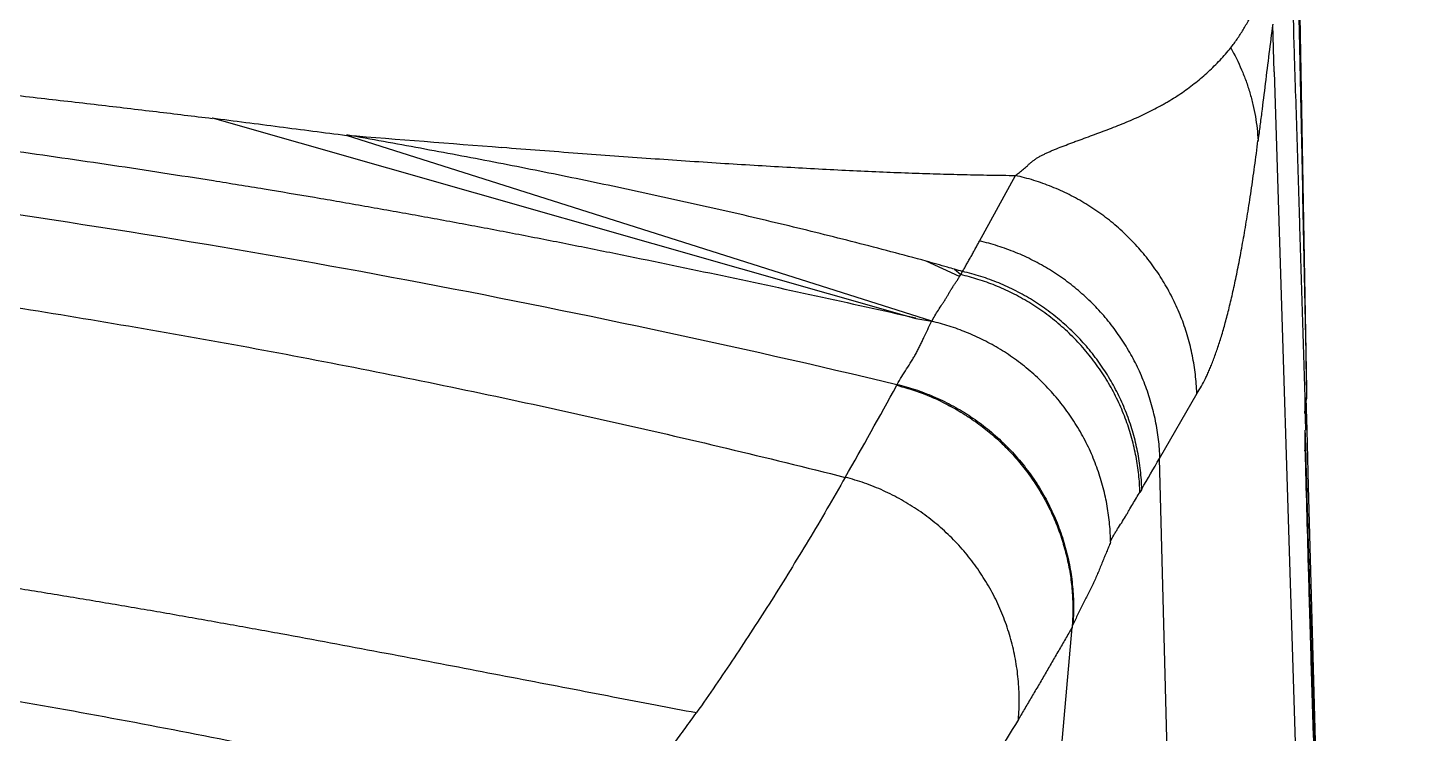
# Model space of a CAD drawing. Header units: millimetres. Extents: x 601 to 1195, y -13 to 407.
# Drawn here: x 1044.57 to 1056.64, y 254.54 to 260.67 of the extents above; entities that cross this region are included whole.
import ezdxf

# ---------------------------------------------------------------- set-up
doc = ezdxf.new("R2010")
doc.units = ezdxf.units.MM
doc.header["$LTSCALE"] = 0.1

msp = doc.modelspace()

# ---------------------------------------------------------------- linework, layer by layer
at = {"color": 7, "linetype": 'Continuous'}
for p, q in [((1055.678, 257.526), (1055.467, 269.617)), ((1055.396, 260.286), (1055.384, 260.695)), ((1055.396, 260.286), (1056.637, 220.582)), ((1046.167, 259.884), (1052.282, 258.142)), ((1052.42, 258.117), (1047.335, 259.733)), ((1052.834, 258.814), (1053.146, 259.384)), ((1052.661, 258.505), (1052.371, 258.639)), ((1052.617, 258.57), (1052.671, 258.522)), ((1052.662, 258.505), (1052.672, 258.522)), ((1052.671, 258.522), (1052.687, 258.549)), ((1052.282, 258.142), (1052.42, 258.117)), ((1052.121, 257.57), (1052.11, 257.558)), ((1055.675, 257.526), (1055.677, 257.455)), ((1054.398, 256.925), (1054.725, 257.491)), ((1055.66, 257.453), (1055.665, 257.276)), ((1055.681, 257.171), (1055.673, 257.455)), ((1055.665, 257.276), (1055.668, 257.171)), ((1055.694, 256.683), (1055.681, 257.171)), ((1054.551, 251.11), (1054.399, 256.925)), ((1054.245, 256.657), (1054.228, 256.629)), ((1055.757, 254.359), (1055.694, 256.683)), ((1053.547, 254.4), (1053.639, 255.456))]:
    msp.add_line(p, q, dxfattribs=at)
for centre, radius, start, end in [((1085.594, 736.108), 477.907, 265.40841, 265.57054), ((1045.651, 234.286), 25.263, 73.8273, 73.9924), ((1003.523, 284.186), 55.409, 330.3317, 331.2758), ((1051.636, 255.604), 2.011, 64.3161, 76.2927), ((1056.405, 257.293), 0.747, 174.0148, 178.3126), ((1051.222, 257.136), 4.443, 358.066, 0.4396), ((1014.214, 279.935), 46.306, 329.8218, 330.2033)]:
    msp.add_arc(centre, radius, start, end, dxfattribs=at)
for points, knots in [([(1055.442, 268.712), (1055.457, 268.023), (1055.486, 266.645), (1055.529, 264.579), (1055.565, 262.858), (1055.591, 261.654), (1055.605, 260.967), (1055.612, 260.623), (1055.616, 260.452)], [0, 0, 0, 0, 0.250251, 0.500383, 0.750369, 0.875244, 0.937639, 1, 1, 1, 1]), ([(1055.416, 265.25), (1055.442, 264.447), (1055.493, 262.848), (1055.544, 261.248), (1055.568, 260.451)], [0, 0, 0, 0, 0.50165, 1, 1, 1, 1]), ([(1055.017, 260.494), (1055.037, 260.519), (1055.074, 260.57), (1055.126, 260.651), (1055.174, 260.735), (1055.219, 260.822), (1055.261, 260.909), (1055.3, 260.995), (1055.337, 261.079), (1055.36, 261.134), (1055.372, 261.161)], [0, 0, 0, 0, 0.12401, 0.250935, 0.379681, 0.50893, 0.637208, 0.762927, 0.884427, 1, 1, 1, 1]), ([(1055.256, 259.678), (1055.261, 259.719), (1055.272, 259.802), (1055.294, 259.971), (1055.32, 260.185), (1055.352, 260.442), (1055.374, 260.614), (1055.385, 260.699)], [0, 0, 0, 0, 0.120398, 0.243767, 0.496109, 0.750398, 1, 1, 1, 1]), ([(1053.146, 259.385), (1053.152, 259.389), (1053.165, 259.397), (1053.183, 259.411), (1053.2, 259.425), (1053.217, 259.439), (1053.234, 259.454), (1053.25, 259.469), (1053.267, 259.485), (1053.285, 259.5), (1053.304, 259.515), (1053.322, 259.527), (1053.336, 259.537), (1053.348, 259.544), (1053.36, 259.551), (1053.377, 259.56), (1053.399, 259.571), (1053.427, 259.584), (1053.457, 259.597), (1053.498, 259.615), (1053.553, 259.636), (1053.609, 259.657), (1053.655, 259.675), (1053.703, 259.692), (1053.762, 259.714), (1053.835, 259.741), (1053.908, 259.768), (1053.982, 259.796), (1054.079, 259.835), (1054.176, 259.875), (1054.27, 259.919), (1054.34, 259.953), (1054.396, 259.983), (1054.44, 260.008), (1054.484, 260.033), (1054.536, 260.065), (1054.598, 260.106), (1054.657, 260.149), (1054.714, 260.193), (1054.77, 260.239), (1054.823, 260.286), (1054.875, 260.336), (1054.941, 260.404), (1054.988, 260.457), (1055.017, 260.494)], [0, 0, 0, 0, 0.010471, 0.020669, 0.030714, 0.04071, 0.050744, 0.060899, 0.071254, 0.081895, 0.092916, 0.104427, 0.110405, 0.116553, 0.122875, 0.129368, 0.142847, 0.156947, 0.171615, 0.186791, 0.218431, 0.251445, 0.268336, 0.285416, 0.320031, 0.355139, 0.390606, 0.426297, 0.46208, 0.533447, 0.568833, 0.603901, 0.638573, 0.655739, 0.672788, 0.70656, 0.739955, 0.773031, 0.805851, 0.838471, 0.870939, 0.903288, 0.935555, 1, 1, 1, 1]), ([(1055.017, 260.494), (1055.052, 260.433), (1055.099, 260.337), (1055.151, 260.205), (1055.184, 260.104), (1055.211, 260.001), (1055.239, 259.864), (1055.251, 259.759), (1055.255, 259.689)], [0, 0, 0, 0, 0.251062, 0.376773, 0.502355, 0.62764, 0.752462, 1, 1, 1, 1]), ([(1055.568, 260.451), (1055.576, 260.199), (1055.592, 259.697), (1055.623, 258.698), (1055.645, 257.95), (1055.66, 257.453)], [0, 0, 0, 0, 0.251912, 0.502934, 1, 1, 1, 1]), ([(1055.616, 260.452), (1055.621, 260.208), (1055.641, 259.232), (1055.661, 258.257), (1055.675, 257.526)], [0, 0, 0, 0, 0.250359, 1, 1, 1, 1]), ([(1041.641, 260.37), (1041.669, 260.368), (1041.724, 260.363), (1041.807, 260.355), (1041.889, 260.347), (1041.998, 260.337), (1042.132, 260.324), (1042.293, 260.309), (1042.452, 260.293), (1042.66, 260.273), (1042.917, 260.247), (1043.221, 260.215), (1043.613, 260.174), (1044.088, 260.123), (1044.64, 260.061), (1045.169, 260), (1045.676, 259.94), (1046.006, 259.9), (1046.168, 259.88)], [0, 0, 0, 0, 0.018542, 0.03644, 0.054586, 0.072699, 0.108462, 0.143827, 0.178889, 0.213626, 0.282031, 0.349012, 0.414636, 0.541872, 0.66387, 0.780787, 0.89278, 1, 1, 1, 1]), ([(1038.477, 260.227), (1039.042, 260.187), (1039.89, 260.118), (1041.018, 260.011), (1041.723, 259.936), (1042.286, 259.873), (1042.708, 259.823), (1043.06, 259.781), (1043.341, 259.745), (1043.552, 259.718), (1043.728, 259.695), (1043.871, 259.676), (1044.017, 259.657), (1044.201, 259.632), (1044.495, 259.591), (1044.861, 259.539), (1045.301, 259.475), (1045.74, 259.408), (1046.106, 259.351), (1046.398, 259.304), (1046.691, 259.256), (1046.983, 259.207), (1047.275, 259.157), (1047.567, 259.106), (1047.931, 259.041), (1048.368, 258.961), (1048.804, 258.878), (1049.24, 258.793), (1049.821, 258.676), (1050.546, 258.526), (1051.415, 258.339), (1051.993, 258.211), (1052.282, 258.146)], [0, 0, 0, 0, 0.121665, 0.182493, 0.243326, 0.273748, 0.304173, 0.334583, 0.349784, 0.365014, 0.380174, 0.387971, 0.395958, 0.411887, 0.427761, 0.459573, 0.491364, 0.523148, 0.554939, 0.570836, 0.586733, 0.618524, 0.634419, 0.650314, 0.682102, 0.713889, 0.745677, 0.777465, 0.809253, 0.872832, 0.936415, 1, 1, 1, 1]), ([(1034.891, 259.91), (1035.617, 259.887), (1037.066, 259.821), (1039.238, 259.666), (1041.404, 259.453), (1044.285, 259.095), (1047.866, 258.511), (1050.706, 257.905), (1052.117, 257.568)], [0, 0, 0, 0, 0.125001, 0.250005, 0.375014, 0.50002, 0.750004, 1, 1, 1, 1]), ([(1046.167, 259.884), (1046.264, 259.871), (1046.459, 259.846), (1046.751, 259.808), (1047.043, 259.77), (1047.238, 259.745), (1047.335, 259.733)], [0, 0, 0, 0, 0.250248, 0.500265, 0.750147, 1, 1, 1, 1]), ([(1052.371, 258.639), (1052.167, 258.695), (1051.758, 258.803), (1051.14, 258.956), (1050.62, 259.078), (1050.201, 259.171), (1049.886, 259.24), (1049.569, 259.307), (1049.146, 259.395), (1048.615, 259.501), (1047.976, 259.621), (1047.55, 259.698), (1047.336, 259.736)], [0, 0, 0, 0, 0.122706, 0.246334, 0.370802, 0.433323, 0.496018, 0.55883, 0.621705, 0.747624, 0.873736, 1, 1, 1, 1]), ([(1054.725, 257.491), (1054.751, 257.532), (1054.782, 257.586), (1054.815, 257.656), (1054.832, 257.695), (1054.85, 257.737), (1054.874, 257.798), (1054.903, 257.881), (1054.938, 257.988), (1054.971, 258.107), (1054.999, 258.212), (1055.02, 258.303), (1055.037, 258.375), (1055.053, 258.449), (1055.075, 258.554), (1055.097, 258.663), (1055.117, 258.775), (1055.139, 258.896), (1055.159, 259.02), (1055.18, 259.149), (1055.195, 259.25), (1055.21, 259.355), (1055.23, 259.501), (1055.245, 259.613), (1055.254, 259.689)], [0, 0, 0, 0, 0.064216, 0.082337, 0.101402, 0.121448, 0.142497, 0.187682, 0.237138, 0.291137, 0.349954, 0.381177, 0.41358, 0.447137, 0.481846, 0.554865, 0.593261, 0.632968, 0.716334, 0.759978, 0.804919, 0.851193, 0.898988, 1, 1, 1, 1]), ([(1048.685, 259.629), (1048.905, 259.612), (1049.336, 259.579), (1049.969, 259.533), (1050.479, 259.498), (1050.873, 259.474), (1051.157, 259.457), (1051.433, 259.442), (1051.702, 259.428), (1051.962, 259.416), (1052.215, 259.406), (1052.46, 259.398), (1052.696, 259.392), (1052.924, 259.387), (1053.073, 259.385), (1053.147, 259.385)], [0, 0, 0, 0, 0.148255, 0.290369, 0.426049, 0.491393, 0.555035, 0.616952, 0.677115, 0.735502, 0.792087, 0.84685, 0.89977, 0.950827, 1, 1, 1, 1]), ([(1054.723, 257.49), (1054.721, 257.545), (1054.712, 257.655), (1054.691, 257.791), (1054.667, 257.898), (1054.645, 257.978), (1054.621, 258.058), (1054.593, 258.136), (1054.561, 258.212), (1054.516, 258.313), (1054.451, 258.435), (1054.361, 258.575), (1054.26, 258.706), (1054.149, 258.83), (1054.028, 258.943), (1053.92, 259.029), (1053.829, 259.093), (1053.759, 259.137), (1053.687, 259.179), (1053.614, 259.218), (1053.539, 259.254), (1053.437, 259.297), (1053.307, 259.344), (1053.2, 259.372), (1053.146, 259.384)], [0, 0, 0, 0, 0.062142, 0.12447, 0.155688, 0.186926, 0.218175, 0.249428, 0.280682, 0.311938, 0.374446, 0.436965, 0.499496, 0.562043, 0.624614, 0.687206, 0.718517, 0.749833, 0.781158, 0.812485, 0.843808, 0.875117, 0.937644, 1, 1, 1, 1]), ([(1034.891, 259.156), (1035.598, 259.133), (1037.012, 259.066), (1039.129, 258.906), (1041.24, 258.689), (1042.994, 258.461), (1044.393, 258.25), (1045.789, 258.021), (1047.529, 257.7), (1049.605, 257.261), (1050.982, 256.933), (1051.668, 256.76)], [0, 0, 0, 0, 0.125007, 0.250015, 0.375012, 0.500006, 0.562507, 0.62501, 0.750017, 0.875019, 1, 1, 1, 1]), ([(1052.687, 258.549), (1052.693, 258.56), (1052.706, 258.582), (1052.724, 258.615), (1052.743, 258.648), (1052.762, 258.681), (1052.78, 258.714), (1052.798, 258.747), (1052.816, 258.78), (1052.828, 258.802), (1052.834, 258.813)], [0, 0, 0, 0, 0.125483, 0.250863, 0.376149, 0.501324, 0.626332, 0.751118, 0.87567, 1, 1, 1, 1]), ([(1054.402, 256.925), (1054.4, 256.979), (1054.392, 257.089), (1054.366, 257.251), (1054.326, 257.411), (1054.274, 257.568), (1054.209, 257.72), (1054.131, 257.865), (1054.042, 258.004), (1053.942, 258.136), (1053.831, 258.258), (1053.731, 258.353), (1053.646, 258.423), (1053.581, 258.473), (1053.513, 258.521), (1053.444, 258.566), (1053.372, 258.607), (1053.275, 258.659), (1053.149, 258.717), (1052.994, 258.773), (1052.888, 258.802), (1052.834, 258.814)], [0, 0, 0, 0, 0.062151, 0.124496, 0.186956, 0.24945, 0.311926, 0.374394, 0.436866, 0.499351, 0.561863, 0.624411, 0.655706, 0.687012, 0.718331, 0.749663, 0.78101, 0.812364, 0.875037, 0.937612, 1, 1, 1, 1]), ([(1052.617, 258.57), (1052.597, 258.575), (1052.546, 258.59), (1052.464, 258.613), (1052.402, 258.63), (1052.371, 258.639)], [0, 0, 0, 0, 0.247479, 0.622134, 1, 1, 1, 1]), ([(1052.419, 258.115), (1052.428, 258.132), (1052.446, 258.165), (1052.477, 258.214), (1052.503, 258.254), (1052.522, 258.282), (1052.532, 258.298), (1052.54, 258.311), (1052.547, 258.323), (1052.557, 258.339), (1052.566, 258.355), (1052.576, 258.372), (1052.583, 258.384), (1052.589, 258.394), (1052.594, 258.402), (1052.598, 258.408), (1052.602, 258.414), (1052.607, 258.423), (1052.614, 258.433), (1052.622, 258.445), (1052.63, 258.457), (1052.639, 258.469), (1052.649, 258.485), (1052.657, 258.497), (1052.661, 258.505)], [0, 0, 0, 0, 0.123758, 0.249086, 0.375035, 0.437854, 0.469156, 0.500363, 0.531459, 0.562464, 0.624332, 0.655257, 0.686215, 0.71724, 0.732787, 0.748364, 0.763993, 0.779691, 0.811249, 0.842944, 0.874675, 0.906337, 0.937833, 1, 1, 1, 1]), ([(1054.228, 256.629), (1054.227, 256.681), (1054.22, 256.785), (1054.2, 256.915), (1054.178, 257.019), (1054.152, 257.125), (1054.11, 257.256), (1054.046, 257.41), (1053.969, 257.561), (1053.878, 257.705), (1053.775, 257.841), (1053.661, 257.969), (1053.537, 258.085), (1053.426, 258.173), (1053.334, 258.237), (1053.24, 258.297), (1053.12, 258.363), (1052.973, 258.429), (1052.823, 258.483), (1052.722, 258.51), (1052.671, 258.522)], [0, 0, 0, 0, 0.058641, 0.118699, 0.149227, 0.180056, 0.242509, 0.305894, 0.369994, 0.434593, 0.499452, 0.56433, 0.628995, 0.693208, 0.725076, 0.756735, 0.819312, 0.880822, 0.941116, 1, 1, 1, 1]), ([(1054.245, 256.657), (1054.243, 256.712), (1054.235, 256.821), (1054.21, 256.984), (1054.172, 257.144), (1054.12, 257.3), (1054.056, 257.452), (1053.979, 257.598), (1053.891, 257.737), (1053.791, 257.869), (1053.681, 257.992), (1053.581, 258.086), (1053.497, 258.157), (1053.432, 258.207), (1053.364, 258.255), (1053.295, 258.3), (1053.224, 258.342), (1053.127, 258.394), (1053.002, 258.452), (1052.847, 258.508), (1052.741, 258.537), (1052.687, 258.549)], [0, 0, 0, 0, 0.062148, 0.124494, 0.186955, 0.249451, 0.311929, 0.374399, 0.436873, 0.499361, 0.561875, 0.624424, 0.65572, 0.687027, 0.718345, 0.749678, 0.781024, 0.812377, 0.875049, 0.937619, 1, 1, 1, 1]), ([(1052.119, 257.568), (1052.132, 257.591), (1052.159, 257.636), (1052.201, 257.702), (1052.237, 257.758), (1052.264, 257.803), (1052.283, 257.837), (1052.301, 257.871), (1052.318, 257.905), (1052.335, 257.94), (1052.357, 257.986), (1052.384, 258.044), (1052.406, 258.091), (1052.418, 258.114)], [0, 0, 0, 0, 0.12582, 0.253063, 0.380134, 0.443074, 0.505487, 0.567409, 0.629055, 0.690639, 0.752245, 0.875718, 1, 1, 1, 1]), ([(1053.973, 256.195), (1053.973, 256.247), (1053.967, 256.352), (1053.949, 256.484), (1053.929, 256.589), (1053.903, 256.696), (1053.863, 256.829), (1053.8, 256.986), (1053.723, 257.138), (1053.633, 257.285), (1053.531, 257.424), (1053.416, 257.553), (1053.292, 257.672), (1053.18, 257.761), (1053.087, 257.827), (1052.993, 257.887), (1052.872, 257.954), (1052.723, 258.022), (1052.572, 258.076), (1052.47, 258.104), (1052.42, 258.116)], [0, 0, 0, 0, 0.058574, 0.118586, 0.149099, 0.179919, 0.242366, 0.305762, 0.369887, 0.434521, 0.499421, 0.564341, 0.629045, 0.69329, 0.72517, 0.756837, 0.819417, 0.880914, 0.941174, 1, 1, 1, 1]), ([(1052.117, 257.568), (1052.171, 257.556), (1052.277, 257.525), (1052.435, 257.465), (1052.591, 257.39), (1052.717, 257.316), (1052.815, 257.249), (1052.911, 257.177), (1053.026, 257.077), (1053.153, 256.946), (1053.268, 256.803), (1053.37, 256.65), (1053.456, 256.489), (1053.515, 256.35), (1053.555, 256.237), (1053.589, 256.123), (1053.622, 255.981), (1053.645, 255.811), (1053.654, 255.643), (1053.65, 255.532), (1053.646, 255.478)], [0, 0, 0, 0, 0.058399, 0.118393, 0.179759, 0.242341, 0.274063, 0.306028, 0.370511, 0.435486, 0.500668, 0.565823, 0.630719, 0.695075, 0.726961, 0.758594, 0.820972, 0.882108, 0.941855, 1, 1, 1, 1]), ([(1052.508, 257.416), (1052.553, 257.394), (1052.642, 257.347), (1052.769, 257.267), (1052.891, 257.178), (1053.005, 257.079), (1053.112, 256.973), (1053.21, 256.859), (1053.299, 256.738), (1053.366, 256.631), (1053.415, 256.544), (1053.46, 256.454), (1053.51, 256.339), (1053.559, 256.197), (1053.598, 256.052), (1053.626, 255.904), (1053.642, 255.755), (1053.647, 255.605), (1053.643, 255.506), (1053.639, 255.456)], [0, 0, 0, 0, 0.062487, 0.12511, 0.187799, 0.250485, 0.313124, 0.375718, 0.438274, 0.500795, 0.53205, 0.563299, 0.625772, 0.688231, 0.750687, 0.813145, 0.875559, 0.937866, 1, 1, 1, 1]), ([(1055.677, 257.456), (1055.673, 257.442), (1055.668, 257.413), (1055.664, 257.385), (1055.662, 257.371)], [0, 0, 0, 0, 0.502817, 1, 1, 1, 1]), ([(1055.75, 254.359), (1055.746, 254.476), (1055.738, 254.711), (1055.727, 255.063), (1055.716, 255.415), (1055.702, 255.884), (1055.685, 256.469), (1055.672, 256.937), (1055.665, 257.17)], [0, 0, 0, 0, 0.12526, 0.25055, 0.375815, 0.501003, 0.750953, 1, 1, 1, 1]), ([(1055.663, 256.986), (1055.667, 256.82), (1055.676, 256.487), (1055.69, 255.986), (1055.702, 255.568), (1055.712, 255.234), (1055.719, 254.982), (1055.727, 254.731), (1055.735, 254.48), (1055.743, 254.229), (1055.752, 253.978), (1055.759, 253.768), (1055.765, 253.601), (1055.769, 253.476), (1055.774, 253.351), (1055.779, 253.225), (1055.783, 253.1), (1055.787, 253.017), (1055.788, 252.975)], [0, 0, 0, 0, 0.124435, 0.249241, 0.374313, 0.436917, 0.499548, 0.562193, 0.624838, 0.68747, 0.750082, 0.812661, 0.843928, 0.875173, 0.906397, 0.937632, 0.968875, 1, 1, 1, 1]), ([(1050.375, 254.712), (1050.256, 254.734), (1050.014, 254.78), (1049.644, 254.851), (1049.261, 254.925), (1048.865, 255.001), (1048.459, 255.079), (1048.045, 255.159), (1047.623, 255.239), (1047.195, 255.32), (1046.761, 255.4), (1046.323, 255.479), (1045.881, 255.558), (1045.436, 255.635), (1044.989, 255.71), (1044.54, 255.784), (1044.089, 255.855), (1043.636, 255.925), (1043.182, 255.992), (1042.727, 256.056), (1042.271, 256.119), (1041.661, 256.198), (1040.897, 256.292), (1039.977, 256.393), (1039.055, 256.484), (1038.131, 256.564), (1037.206, 256.633), (1036.588, 256.672), (1036.279, 256.689)], [0, 0, 0, 0, 0.025359, 0.05184, 0.079312, 0.10764, 0.136692, 0.166344, 0.196512, 0.227124, 0.258108, 0.28939, 0.320898, 0.352579, 0.384409, 0.416369, 0.448436, 0.480592, 0.512816, 0.545091, 0.57741, 0.60977, 0.674597, 0.739547, 0.804593, 0.869705, 0.934851, 1, 1, 1, 1]), ([(1051.668, 256.76), (1051.563, 256.576), (1051.353, 256.217), (1051.031, 255.694), (1050.708, 255.195), (1050.487, 254.873), (1050.376, 254.716)], [0, 0, 0, 0, 0.262177, 0.515963, 0.761761, 1, 1, 1, 1]), ([(1053.172, 254.656), (1053.177, 254.714), (1053.182, 254.831), (1053.173, 255.006), (1053.149, 255.18), (1053.11, 255.352), (1053.055, 255.519), (1052.987, 255.681), (1052.904, 255.836), (1052.808, 255.983), (1052.7, 256.122), (1052.579, 256.25), (1052.47, 256.348), (1052.378, 256.421), (1052.306, 256.472), (1052.232, 256.52), (1052.131, 256.58), (1052, 256.646), (1051.837, 256.712), (1051.724, 256.746), (1051.668, 256.76)], [0, 0, 0, 0, 0.06212, 0.124457, 0.186918, 0.249412, 0.311881, 0.374339, 0.4368, 0.499277, 0.561786, 0.624336, 0.686934, 0.71826, 0.749604, 0.780964, 0.812332, 0.875033, 0.937622, 1, 1, 1, 1]), ([(1053.973, 256.201), (1053.981, 256.221), (1053.996, 256.249), (1054.018, 256.285), (1054.04, 256.321), (1054.07, 256.365), (1054.098, 256.41), (1054.119, 256.447), (1054.139, 256.483), (1054.166, 256.527), (1054.197, 256.581), (1054.218, 256.616), (1054.228, 256.634)], [0, 0, 0, 0, 0.125194, 0.188348, 0.251811, 0.379057, 0.505572, 0.568277, 0.630619, 0.754429, 0.877418, 1, 1, 1, 1]), ([(1053.973, 256.195), (1053.967, 256.182), (1053.955, 256.154), (1053.938, 256.111), (1053.92, 256.068), (1053.902, 256.024), (1053.884, 255.979), (1053.866, 255.934), (1053.846, 255.889), (1053.826, 255.844), (1053.805, 255.799), (1053.782, 255.754), (1053.759, 255.708), (1053.728, 255.647), (1053.689, 255.571), (1053.66, 255.509), (1053.646, 255.478)], [0, 0, 0, 0, 0.057029, 0.115269, 0.174591, 0.234861, 0.29593, 0.357616, 0.419783, 0.48247, 0.54576, 0.609708, 0.674302, 0.739347, 0.869924, 1, 1, 1, 1]), ([(1032.391, 255.849), (1033.116, 255.849), (1034.203, 255.832), (1035.651, 255.777), (1036.737, 255.719), (1037.822, 255.645), (1038.905, 255.554), (1039.987, 255.446), (1041.427, 255.28), (1042.862, 255.081), (1044.293, 254.849), (1045.362, 254.658), (1046.429, 254.451), (1047.847, 254.154), (1048.905, 253.907), (1049.607, 253.731)], [0, 0, 0, 0, 0.125024, 0.187546, 0.25007, 0.312592, 0.375109, 0.437619, 0.500125, 0.625122, 0.687619, 0.750113, 0.812602, 0.875082, 1, 1, 1, 1]), ([(1053.639, 255.456), (1053.62, 255.422), (1053.581, 255.355), (1053.532, 255.271), (1053.493, 255.204), (1053.454, 255.137), (1053.406, 255.053), (1053.357, 254.969), (1053.318, 254.903), (1053.279, 254.837), (1053.231, 254.754), (1053.192, 254.689), (1053.172, 254.656)], [0, 0, 0, 0, 0.126052, 0.251925, 0.314826, 0.377718, 0.503384, 0.62863, 0.690999, 0.753163, 0.876921, 1, 1, 1, 1]), ([(1053.639, 255.456), (1053.64, 255.458), (1053.641, 255.461), (1053.642, 255.464), (1053.643, 255.468), (1053.643, 255.471), (1053.644, 255.473), (1053.645, 255.476), (1053.646, 255.477), (1053.646, 255.478)], [0, 0, 0, 0, 0.247237, 0.385986, 0.531218, 0.67269, 0.799951, 0.908831, 1, 1, 1, 1]), ([(1049.982, 254.184), (1049.998, 254.205), (1050.031, 254.248), (1050.081, 254.313), (1050.13, 254.379), (1050.179, 254.445), (1050.228, 254.511), (1050.277, 254.578), (1050.326, 254.645), (1050.358, 254.69), (1050.375, 254.712)], [0, 0, 0, 0, 0.123667, 0.247592, 0.371868, 0.49656, 0.621684, 0.747256, 0.873333, 1, 1, 1, 1]), ([(1053.172, 254.656), (1053.032, 254.421), (1052.751, 253.963), (1052.194, 253.099), (1051.763, 252.479), (1051.471, 252.083)], [0, 0, 0, 0, 0.266763, 0.521892, 1, 1, 1, 1])]:
    msp.add_open_spline(points, degree=3, knots=knots, dxfattribs=at)

doc.saveas('drawing.dxf')
